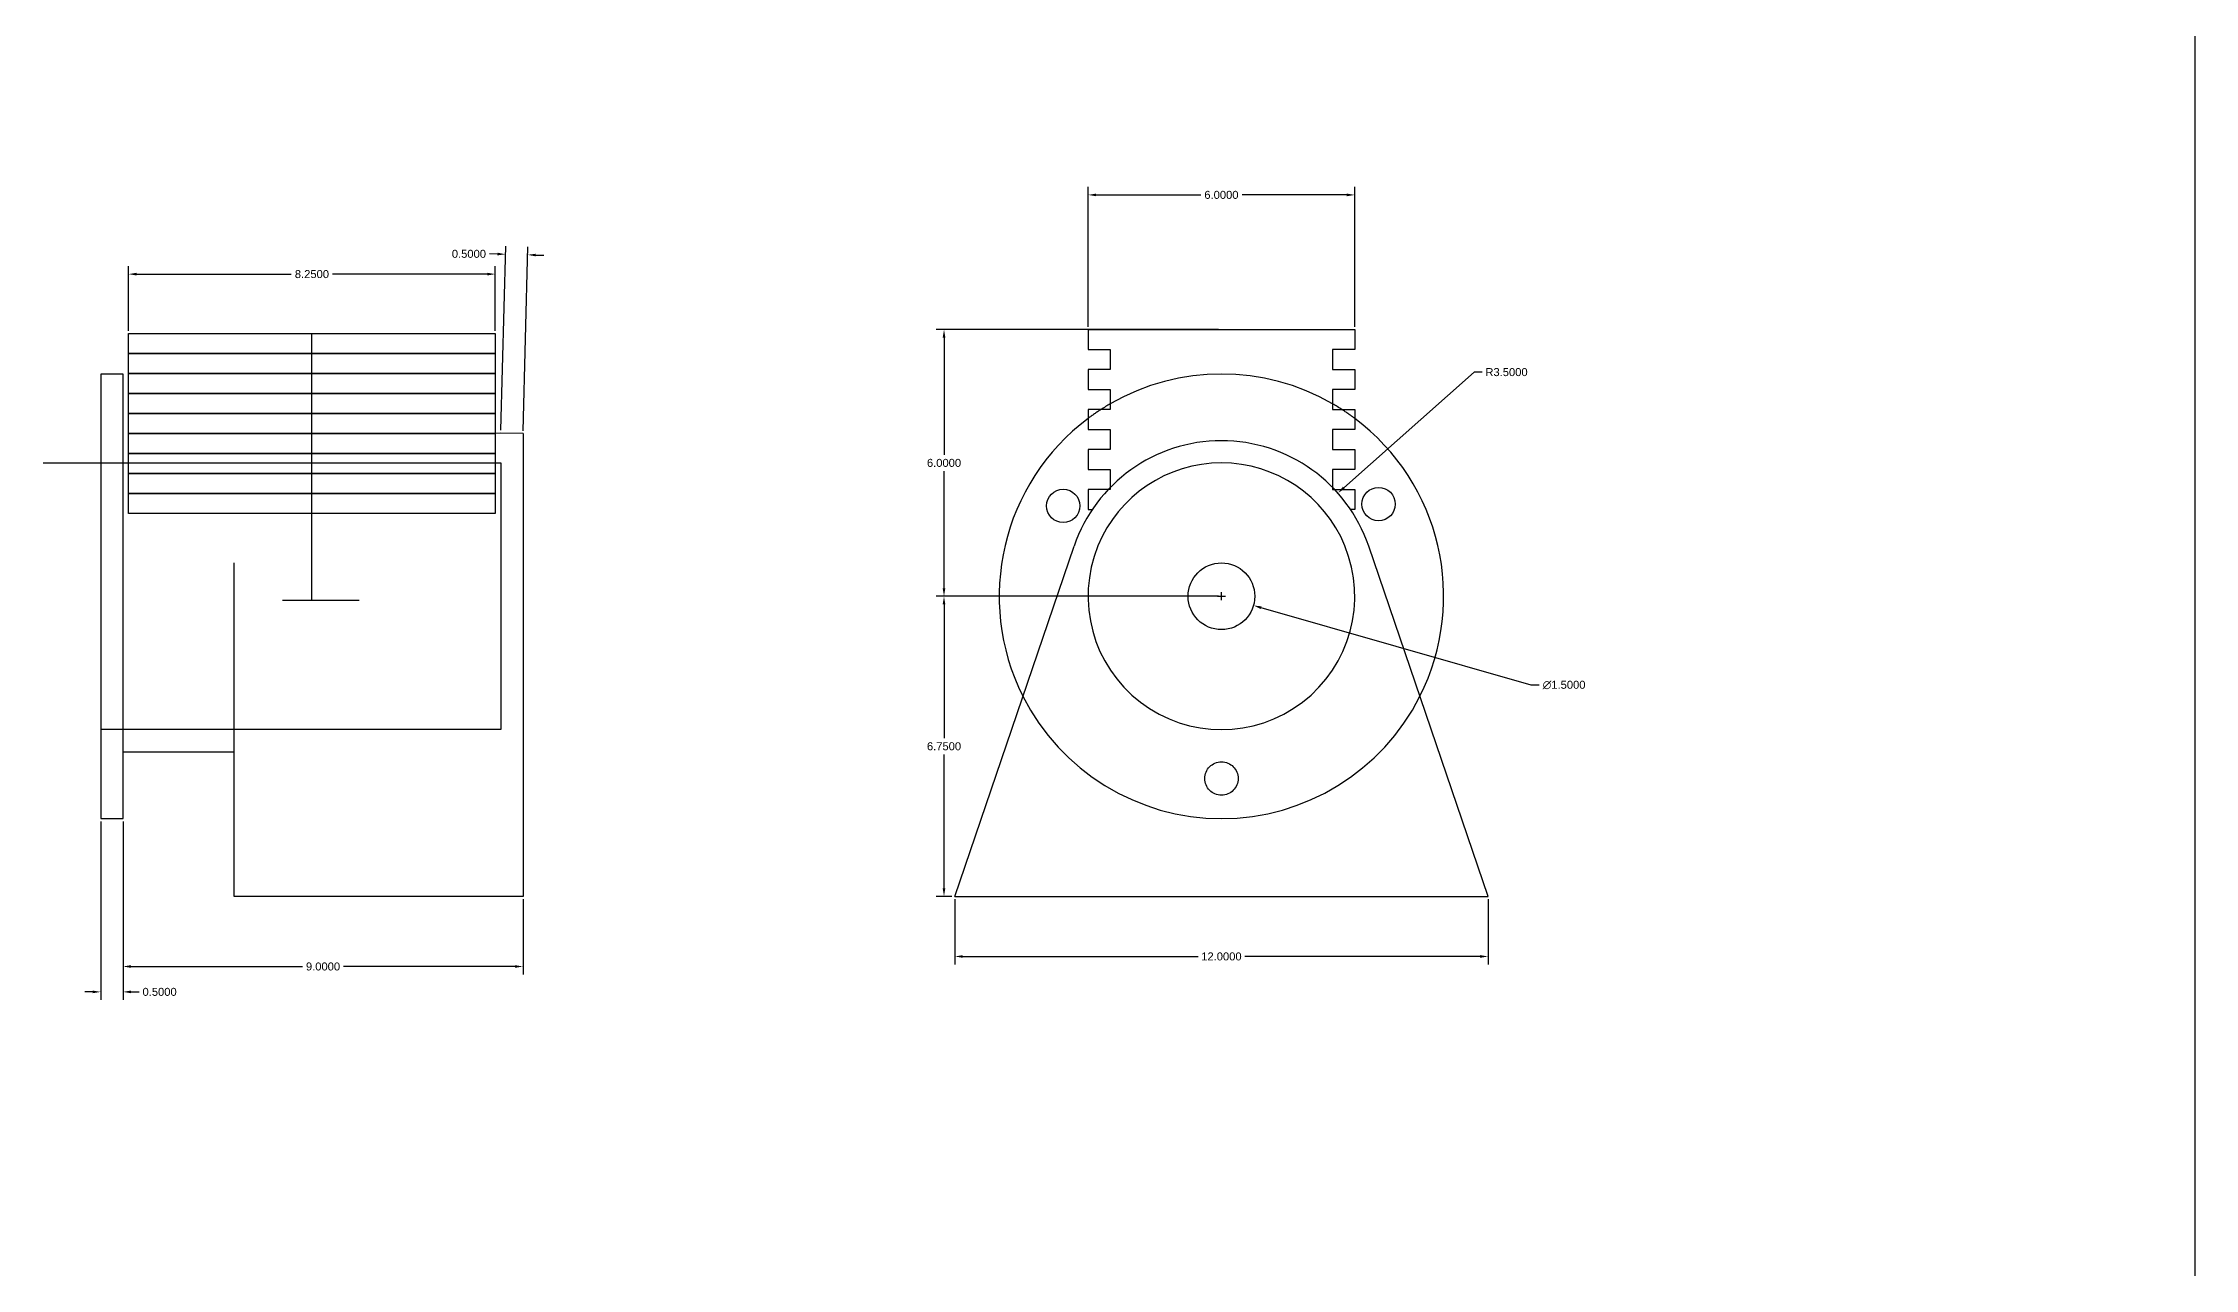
# Model space of a CAD drawing. Header units: millimetres. Extents: x 34830 to 39055, y 27793 to 28482.
# Drawn here: x 35321.34 to 35369.75, y 27915.07 to 27942.65 of the extents above; entities that cross this region are included whole.
import ezdxf

# ---------------------------------------------------------------- set-up
doc = ezdxf.new("R2010")
doc.units = ezdxf.units.MM
doc.linetypes.add('ACAD_ISO02W100', pattern=[15, 12, -3])
doc.layers.add('dotted', color=5, linetype='ACAD_ISO02W100', plot=False)
doc.styles.get("Standard").update_dxf_attribs({"font": 'arial.ttf'})
doc.dimstyles.get("Standard").update_dxf_attribs({"dimtxt": 0.18, "dimasz": 0.18, "dimexe": 0.18, "dimexo": 0.0625, "dimgap": 0.09, "dimtad": 0, "dimtih": 1, "dimtoh": 1, "dimdec": 4, "dimzin": 0, "dimdsep": 46, "dimtxsty": 'Standard', "dimcen": 0.09, "dimadec": 0, "dimazin": 0, "dimtfac": 1, "dimtdec": 4, "dimtofl": 0, "dimtmove": 0, "dimatfit": 3, "dimfxl": 1, "dimtolj": 1, "dimtzin": 0, "dimarcsym": 0})

# ---------------------------------------------------------------- blocks, each defined once
blk = doc.blocks.new('*D64')
at = {"layer": 'Defpoints', "color": 0, "lineweight": -2, "transparency": 16777216}
for p, q in [((35323.139, 27925.137), (35323.139, 27921.692)), ((35332.139, 27923.387), (35332.139, 27921.692)), ((35323.319, 27921.872), (35327.176, 27921.872)), ((35331.959, 27921.872), (35328.102, 27921.872))]:
    blk.add_line(p, q, dxfattribs=at)
at = {"layer": 'Defpoints', "color": 0, "transparency": 16777216}
for p in [(35323.139, 27925.2), (35332.139, 27923.45), (35332.139, 27921.872)]:
    blk.add_point(p, dxfattribs=at)
for points in [[(35323.319, 27921.902), (35323.319, 27921.842), (35323.139, 27921.872)], [(35331.959, 27921.902), (35331.959, 27921.842), (35332.139, 27921.872)]]:
    blk.add_solid(points, dxfattribs=at)
at = {"layer": 'Defpoints', "color": 0, "transparency": 16777216, "insert": (35327.639, 27921.872), "char_height": 0.18, "attachment_point": 5}
blk.add_mtext('\\A1;9.0000', dxfattribs=at)
blk = doc.blocks.new('*D65')
at = {"layer": 'Defpoints', "color": 0, "lineweight": -2, "transparency": 16777216}
for p, q in [((35322.639, 27925.137), (35322.639, 27921.121)), ((35323.139, 27925.137), (35323.139, 27921.121)), ((35322.459, 27921.301), (35322.279, 27921.301)), ((35323.319, 27921.301), (35323.499, 27921.301))]:
    blk.add_line(p, q, dxfattribs=at)
at = {"layer": 'Defpoints', "color": 0, "transparency": 16777216}
for p in [(35322.639, 27925.2), (35323.139, 27925.2), (35323.139, 27921.301)]:
    blk.add_point(p, dxfattribs=at)
for points in [[(35322.459, 27921.331), (35322.459, 27921.271), (35322.639, 27921.301)], [(35323.319, 27921.331), (35323.319, 27921.271), (35323.139, 27921.301)]]:
    blk.add_solid(points, dxfattribs=at)
at = {"layer": 'Defpoints', "color": 0, "transparency": 16777216, "insert": (35323.962, 27921.301), "char_height": 0.18, "attachment_point": 5}
blk.add_mtext('\\A1;0.5000', dxfattribs=at)
blk = doc.blocks.new('*D66')
at = {"layer": 'Defpoints', "color": 0, "lineweight": -2, "transparency": 16777216}
for p, q in [((35331.564, 27937.899), (35331.384, 27937.903)), ((35331.641, 27933.936), (35331.749, 27938.074)), ((35332.141, 27933.922), (35332.249, 27938.061)), ((35332.424, 27937.876), (35332.604, 27937.871))]:
    blk.add_line(p, q, dxfattribs=at)
at = {"layer": 'Defpoints', "color": 0, "transparency": 16777216}
for p in [(35331.744, 27937.894), (35331.639, 27933.873), (35332.139, 27933.86)]:
    blk.add_point(p, dxfattribs=at)
for points in [[(35331.565, 27937.929), (35331.564, 27937.869), (35331.744, 27937.894)], [(35332.425, 27937.906), (35332.423, 27937.846), (35332.244, 27937.881)]]:
    blk.add_solid(points, dxfattribs=at)
at = {"layer": 'Defpoints', "color": 0, "transparency": 16777216, "insert": (35330.921, 27937.903), "char_height": 0.18, "attachment_point": 5}
blk.add_mtext('\\A1;0.5000', dxfattribs=at)
blk = doc.blocks.new('*D67')
at = {"layer": 'Defpoints', "color": 0, "lineweight": -2, "transparency": 16777216}
for p, q in [((35323.264, 27936.172), (35323.264, 27937.627)), ((35323.444, 27937.447), (35326.925, 27937.447)), ((35331.334, 27937.447), (35327.852, 27937.447)), ((35331.514, 27936.172), (35331.514, 27937.627))]:
    blk.add_line(p, q, dxfattribs=at)
at = {"layer": 'Defpoints', "color": 0, "transparency": 16777216}
for p in [(35331.514, 27937.447), (35323.264, 27936.11), (35331.514, 27936.11)]:
    blk.add_point(p, dxfattribs=at)
for points in [[(35323.444, 27937.477), (35323.444, 27937.417), (35323.264, 27937.447)], [(35331.334, 27937.477), (35331.334, 27937.417), (35331.514, 27937.447)]]:
    blk.add_solid(points, dxfattribs=at)
at = {"layer": 'Defpoints', "color": 0, "transparency": 16777216, "insert": (35327.389, 27937.447), "char_height": 0.18, "attachment_point": 5}
blk.add_mtext('\\A1;8.2500', dxfattribs=at)
blk = doc.blocks.new('*D68')
at = {"layer": 'Defpoints', "color": 0, "lineweight": -2, "transparency": 16777216}
for p, q in [((35344.851, 27936.262), (35344.851, 27939.409)), ((35350.851, 27936.262), (35350.851, 27939.409)), ((35345.031, 27939.229), (35347.387, 27939.229)), ((35350.671, 27939.229), (35348.315, 27939.229))]:
    blk.add_line(p, q, dxfattribs=at)
at = {"layer": 'Defpoints', "color": 0, "transparency": 16777216}
for p in [(35350.851, 27939.229), (35344.851, 27936.2), (35350.851, 27936.2)]:
    blk.add_point(p, dxfattribs=at)
for points in [[(35345.031, 27939.259), (35345.031, 27939.199), (35344.851, 27939.229)], [(35350.671, 27939.259), (35350.671, 27939.199), (35350.851, 27939.229)]]:
    blk.add_solid(points, dxfattribs=at)
at = {"layer": 'Defpoints', "color": 0, "transparency": 16777216, "insert": (35347.851, 27939.229), "char_height": 0.18, "attachment_point": 5}
blk.add_mtext('\\A1;6.0000', dxfattribs=at)
blk = doc.blocks.new('*D69')
at = {"layer": 'Defpoints', "color": 0, "lineweight": -2, "transparency": 16777216}
for p, q in [((35347.789, 27936.2), (35341.43, 27936.2)), ((35341.61, 27936.02), (35341.61, 27933.382)), ((35341.61, 27930.38), (35341.61, 27933.018)), ((35347.789, 27930.2), (35341.43, 27930.2))]:
    blk.add_line(p, q, dxfattribs=at)
at = {"layer": 'Defpoints', "color": 0, "transparency": 16777216}
for p in [(35341.61, 27936.2), (35347.851, 27936.2), (35347.851, 27930.2)]:
    blk.add_point(p, dxfattribs=at)
for points in [[(35341.58, 27936.02), (35341.64, 27936.02), (35341.61, 27936.2)], [(35341.58, 27930.38), (35341.64, 27930.38), (35341.61, 27930.2)]]:
    blk.add_solid(points, dxfattribs=at)
at = {"layer": 'Defpoints', "color": 0, "transparency": 16777216, "insert": (35341.61, 27933.2), "char_height": 0.18, "attachment_point": 5}
blk.add_mtext('\\A1;6.0000', dxfattribs=at)
blk = doc.blocks.new('*D70')
at = {"layer": 'Defpoints', "color": 0, "lineweight": -2, "transparency": 16777216}
for p, q in [((35347.789, 27930.2), (35341.43, 27930.2)), ((35341.61, 27930.02), (35341.61, 27927.007)), ((35341.61, 27923.63), (35341.61, 27926.643)), ((35341.789, 27923.45), (35341.43, 27923.45))]:
    blk.add_line(p, q, dxfattribs=at)
at = {"layer": 'Defpoints', "color": 0, "transparency": 16777216}
for p in [(35347.851, 27930.2), (35341.61, 27923.45), (35341.851, 27923.45)]:
    blk.add_point(p, dxfattribs=at)
for points in [[(35341.58, 27930.02), (35341.64, 27930.02), (35341.61, 27930.2)], [(35341.58, 27923.63), (35341.64, 27923.63), (35341.61, 27923.45)]]:
    blk.add_solid(points, dxfattribs=at)
at = {"layer": 'Defpoints', "color": 0, "transparency": 16777216, "insert": (35341.61, 27926.825), "char_height": 0.18, "attachment_point": 5}
blk.add_mtext('\\A1;6.7500', dxfattribs=at)
blk = doc.blocks.new('*D71')
at = {"layer": 'Defpoints', "color": 0, "lineweight": -2, "transparency": 16777216}
for p, q in [((35341.851, 27923.387), (35341.851, 27921.918)), ((35353.851, 27923.387), (35353.851, 27921.918)), ((35342.031, 27922.098), (35347.327, 27922.098)), ((35353.671, 27922.098), (35348.376, 27922.098))]:
    blk.add_line(p, q, dxfattribs=at)
at = {"layer": 'Defpoints', "color": 0, "transparency": 16777216}
for p in [(35341.851, 27923.45), (35353.851, 27923.45), (35353.851, 27922.098)]:
    blk.add_point(p, dxfattribs=at)
for points in [[(35342.031, 27922.128), (35342.031, 27922.068), (35341.851, 27922.098)], [(35353.671, 27922.128), (35353.671, 27922.068), (35353.851, 27922.098)]]:
    blk.add_solid(points, dxfattribs=at)
at = {"layer": 'Defpoints', "color": 0, "transparency": 16777216, "insert": (35347.851, 27922.098), "char_height": 0.18, "attachment_point": 5}
blk.add_mtext('\\A1;12.0000', dxfattribs=at)
blk = doc.blocks.new('*D72')
at = {"layer": 'Defpoints', "color": 0, "lineweight": -2, "transparency": 16777216}
for p, q in [((35347.761, 27930.2), (35347.941, 27930.2)), ((35347.851, 27930.11), (35347.851, 27930.29)), ((35354.819, 27928.204), (35348.745, 27929.944)), ((35354.999, 27928.204), (35354.819, 27928.204))]:
    blk.add_line(p, q, dxfattribs=at)
at = {"layer": 'Defpoints', "color": 0, "transparency": 16777216}
for p in [(35347.13, 27930.407), (35348.572, 27929.993)]:
    blk.add_point(p, dxfattribs=at)
blk.add_solid([(35348.754, 27929.973), (35348.737, 27929.915), (35348.572, 27929.993)], dxfattribs=at)
at = {"layer": 'Defpoints', "color": 0, "transparency": 16777216, "insert": (35355.56, 27928.204), "char_height": 0.18, "attachment_point": 5}
blk.add_mtext('\\A1;∅1.5000', dxfattribs=at)
blk = doc.blocks.new('*D73')
at = {"layer": 'Defpoints', "color": 0, "lineweight": -2, "transparency": 16777216}
for p, q in [((35353.536, 27935.242), (35350.604, 27932.642)), ((35353.716, 27935.242), (35353.536, 27935.242)), ((35347.761, 27930.2), (35347.941, 27930.2)), ((35347.851, 27930.11), (35347.851, 27930.29))]:
    blk.add_line(p, q, dxfattribs=at)
at = {"layer": 'Defpoints', "color": 0, "transparency": 16777216}
for p in [(35350.47, 27932.522), (35347.851, 27930.2)]:
    blk.add_point(p, dxfattribs=at)
blk.add_solid([(35350.584, 27932.664), (35350.624, 27932.619), (35350.47, 27932.522)], dxfattribs=at)
at = {"layer": 'Defpoints', "color": 0, "transparency": 16777216, "insert": (35354.265, 27935.242), "char_height": 0.18, "attachment_point": 5}
blk.add_mtext('\\A1;R3.5000', dxfattribs=at)

msp = doc.modelspace()

# ---------------------------------------------------------------- linework, layer by layer
for p, q in [((35369.75387, 28031.57974), (35369.75387, 27792.98766)), ((35323.26393, 27936.10999), (35331.51393, 27936.10999)), ((35323.26393, 27935.65999), (35323.26393, 27936.10999)), ((35327.38893, 27930.10999), (35327.38893, 27936.10999)), ((35331.51393, 27936.10999), (35331.51393, 27935.65999)), ((35344.85128, 27936.19999), (35350.85128, 27936.19999)), ((35344.85128, 27936.19999), (35344.85128, 27935.74999)), ((35350.85128, 27936.19999), (35350.85128, 27935.74999)), ((35331.51393, 27935.65999), (35323.26393, 27935.65999)), ((35323.26393, 27935.65999), (35331.51393, 27935.65999)), ((35323.26393, 27935.20999), (35323.26393, 27935.65999)), ((35331.51393, 27935.65999), (35331.51393, 27935.20999)), ((35344.85128, 27935.74999), (35345.35128, 27935.74999)), ((35345.35128, 27935.74999), (35345.35128, 27935.29999)), ((35350.85128, 27935.74999), (35350.35128, 27935.74999)), ((35350.35128, 27935.74999), (35350.35128, 27935.29999)), ((35322.63893, 27935.19999), (35322.63893, 27925.19999)), ((35323.13893, 27935.19999), (35322.63893, 27935.19999)), ((35323.13893, 27925.19999), (35323.13893, 27935.19999)), ((35331.51393, 27935.20999), (35323.26393, 27935.20999)), ((35323.26393, 27935.20999), (35331.51393, 27935.20999)), ((35323.26393, 27934.75999), (35323.26393, 27935.20999)), ((35331.51393, 27935.20999), (35331.51393, 27934.75999)), ((35345.35128, 27935.29999), (35344.85128, 27935.29999)), ((35344.85128, 27935.29999), (35344.85128, 27934.84999)), ((35350.35128, 27935.29999), (35350.85128, 27935.29999)), ((35350.85128, 27935.29999), (35350.85128, 27934.84999)), ((35331.51393, 27934.75999), (35323.26393, 27934.75999)), ((35323.26393, 27934.75999), (35331.51393, 27934.75999)), ((35323.26393, 27934.30999), (35323.26393, 27934.75999)), ((35331.51393, 27934.75999), (35331.51393, 27934.30999)), ((35344.85128, 27934.84999), (35345.35128, 27934.84999)), ((35345.35128, 27934.84999), (35345.35128, 27934.53012)), ((35345.35128, 27934.53012), (35345.35128, 27934.39999)), ((35350.85128, 27934.84999), (35350.35128, 27934.84999)), ((35350.35128, 27934.84999), (35350.35128, 27934.53012)), ((35350.35128, 27934.53012), (35350.35128, 27934.39999)), ((35331.51393, 27934.30999), (35323.26393, 27934.30999)), ((35323.26393, 27934.30999), (35331.51393, 27934.30999)), ((35323.26393, 27933.85999), (35323.26393, 27934.30999)), ((35331.51393, 27934.30999), (35331.51393, 27933.85999)), ((35345.13835, 27934.39999), (35344.85128, 27934.39999)), ((35344.85128, 27934.39999), (35344.85128, 27934.19999)), ((35344.85128, 27934.19999), (35344.85128, 27933.94999)), ((35345.35128, 27934.39999), (35345.13835, 27934.39999)), ((35350.35128, 27934.39999), (35350.56421, 27934.39999)), ((35350.56421, 27934.39999), (35350.85128, 27934.39999)), ((35350.85128, 27934.39999), (35350.85128, 27934.19999)), ((35350.85128, 27934.19999), (35350.85128, 27933.94999)), ((35331.51393, 27933.85999), (35323.26393, 27933.85999)), ((35323.26393, 27933.85999), (35331.51393, 27933.85999)), ((35323.26393, 27933.40999), (35323.26393, 27933.85999)), ((35331.6391, 27933.87307), (35331.51393, 27933.85999)), ((35331.51393, 27933.85999), (35331.51393, 27933.40999)), ((35332.13893, 27933.85999), (35331.6391, 27933.87307)), ((35332.13893, 27933.85999), (35332.13893, 27933.19999)), ((35344.85128, 27933.94999), (35345.35128, 27933.94999)), ((35345.35128, 27933.49999), (35344.85128, 27933.49999)), ((35344.85128, 27933.49999), (35344.85128, 27933.04999)), ((35345.35128, 27933.94999), (35345.35128, 27933.49999)), ((35350.85128, 27933.94999), (35350.35128, 27933.94999)), ((35350.35128, 27933.94999), (35350.35128, 27933.49999)), ((35350.35128, 27933.49999), (35350.85128, 27933.49999)), ((35350.85128, 27933.49999), (35350.85128, 27933.04999)), ((35331.51393, 27933.40999), (35323.26393, 27933.40999)), ((35323.26393, 27933.40999), (35331.51393, 27933.40999)), ((35323.26393, 27932.95999), (35323.26393, 27933.40999)), ((35331.51393, 27933.40999), (35331.51393, 27932.95999)), ((35332.13893, 27933.19999), (35332.13893, 27923.44999)), ((35344.85128, 27933.04999), (35345.35128, 27933.04999)), ((35345.35128, 27933.04999), (35345.35128, 27932.59999)), ((35350.85128, 27933.04999), (35350.35128, 27933.04999)), ((35350.35128, 27933.04999), (35350.35128, 27932.59999)), ((35331.51393, 27932.95999), (35323.26393, 27932.95999)), ((35323.26393, 27932.95999), (35331.51393, 27932.95999)), ((35323.26393, 27932.50999), (35323.26393, 27932.95999)), ((35331.51393, 27932.95999), (35331.51393, 27932.50999)), ((35345.35128, 27932.59999), (35344.85128, 27932.59999)), ((35344.85128, 27932.59999), (35344.85128, 27932.14999)), ((35350.35128, 27932.59999), (35350.85128, 27932.59999)), ((35350.85128, 27932.59999), (35350.85128, 27932.14999)), ((35331.51393, 27932.50999), (35323.26393, 27932.50999)), ((35323.26393, 27932.50999), (35331.51393, 27932.50999)), ((35323.26393, 27932.05999), (35323.26393, 27932.50999)), ((35331.51393, 27932.05999), (35323.26393, 27932.05999)), ((35331.51393, 27932.50999), (35331.51393, 27932.05999)), ((35344.85128, 27932.14999), (35344.94482, 27932.14999)), ((35350.85128, 27932.14999), (35350.75774, 27932.14999)), ((35341.85128, 27923.44999), (35344.53863, 27931.32975)), ((35353.85128, 27923.44999), (35351.16393, 27931.32975)), ((35325.63893, 27923.44999), (35325.63893, 27930.94999)), ((35326.72953, 27930.10999), (35328.45301, 27930.10999)), ((35352.1417, 27927.63245), (35352.1417, 27927.63245)), ((35323.13893, 27926.69999), (35325.63893, 27926.69999)), ((35322.63893, 27925.19999), (35323.13893, 27925.19999)), ((35332.13893, 27923.44999), (35325.63893, 27923.44999)), ((35341.85128, 27923.44999), (35353.85128, 27923.44999))]:
    msp.add_line(p, q)
for centre, radius in [((35344.29129, 27932.23175), 0.375), ((35351.38638, 27932.27477), 0.375), ((35347.85128, 27930.19999), 0.75)]:
    msp.add_circle(centre, radius)
for radius, start, end in [(5, 120, 122.85988), (5, 57.14012, 60), (5, 126.869898, 206.74132), (5, 333.25868, 53.130102), (3.5, 18.831676, 161.168324)]:
    msp.add_arc((35347.85128, 27930.19999), radius, start, end)
at = {"layer": 'dotted'}
for p, q in [((35321.33977, 27933.19999), (35331.6391, 27933.19999)), ((35331.6391, 27933.19999), (35331.6391, 27927.19999)), ((35345.35128, 27932.59999), (35345.30373, 27932.59999)), ((35345.35128, 27932.64948), (35345.35128, 27932.59999)), ((35350.35128, 27932.64948), (35350.35128, 27932.59999)), ((35350.35128, 27932.59999), (35350.39883, 27932.59999)), ((35331.6391, 27927.19999), (35322.63893, 27927.19999))]:
    msp.add_line(p, q, dxfattribs=at)
msp.add_circle((35347.85128, 27926.10102), 0.375, dxfattribs=at)
for radius, start, end in [(5, 60, 120), (5, 122.85988, 126.869898), (5, 53.130102, 57.14012), (3, 22.232277, 157.767723), (3, 157.767723, 22.232277), (5, 206.74132, 333.25868)]:
    msp.add_arc((35347.85128, 27930.19999), radius, start, end, dxfattribs=at)

# ---------------------------------------------------------------- dimensions: what is measured, and where the dimension line sits
at = {"layer": 'Defpoints'}
for base, p1, p2, picture, middle in [((35350.85128, 27939.2286), (35344.85128, 27936.19999), (35350.85128, 27936.19999), '*D68', (35347.85128, 27939.2286)), ((35331.51393, 27937.44684), (35323.26393, 27936.10999), (35331.51393, 27936.10999), '*D67', (35327.38893, 27937.44684)), ((35323.13893, 27921.30081), (35322.63893, 27925.19999), (35323.13893, 27925.19999), '*D65', (35323.96225, 27921.30081)), ((35353.85128, 27922.09797), (35341.85128, 27923.44999), (35353.85128, 27923.44999), '*D71', (35347.85128, 27922.09797))]:
    dim = msp.add_linear_dim(base=base, p1=p1, p2=p2, dimstyle='Standard', dxfattribs=at)
    dim.commit()
    dim.dimension.update_dxf_attribs({"geometry": picture, "text_midpoint": middle})
dim = msp.add_aligned_dim(p1=(35332.13893, 27933.85999), p2=(35331.6391, 27933.87307), distance=-4.02219, dimstyle='Standard', dxfattribs=at)
dim.commit()
dim.dimension.update_dxf_attribs({"geometry": '*D66', "text_midpoint": (35330.92114, 27937.9033)})
for base, p1, p2, angle, picture, middle in [((35341.60997, 27936.19999), (35347.85128, 27930.19999), (35347.85128, 27936.19999), 90, '*D69', (35341.60997, 27933.19999)), ((35332.13893, 27921.87192), (35323.13893, 27925.19999), (35332.13893, 27923.44999), 180, '*D64', (35327.63893, 27921.87192))]:
    dim = msp.add_linear_dim(base=base, p1=p1, p2=p2, angle=angle, dimstyle='Standard', dxfattribs=at)
    dim.commit()
    dim.dimension.update_dxf_attribs({"geometry": picture, "text_midpoint": middle})
dim = msp.add_radius_dim(center=(35347.85128, 27930.19999), mpoint=(35350.46971, 27932.52246), dimstyle='Standard', dxfattribs=at)
dim.commit()
dim.dimension.update_dxf_attribs({"geometry": '*D73', "text_midpoint": (35354.26546, 27935.24217), "dimtype": 164})
dim = msp.add_linear_dim(base=(35341.60997, 27923.44999), p1=(35347.85128, 27930.19999), p2=(35341.85128, 27923.44999), angle=90, dimstyle='Standard', override={"dimtmove": 1}, dxfattribs=at)
dim.commit()
dim.dimension.update_dxf_attribs({"geometry": '*D70', "text_midpoint": (35341.60997, 27926.82499)})
dim = msp.add_diameter_dim_2p(p1=(35347.13028, 27930.40654), p2=(35348.57228, 27929.99345), dimstyle='Standard', dxfattribs=at)
dim.commit()
dim.dimension.update_dxf_attribs({"geometry": '*D72', "text_midpoint": (35355.55996, 27928.20401), "dimtype": 163})

doc.saveas('drawing.dxf')
